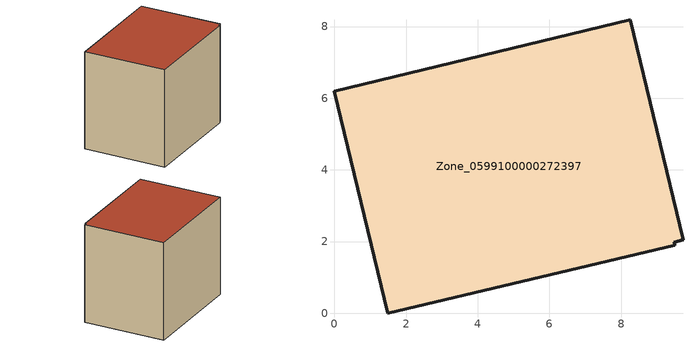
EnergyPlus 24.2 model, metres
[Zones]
Zone_0599100000272397
 floor ground (C_G): 9.73,2.05 9.48,1.99 9.5,1.9 1.49,0 0,6.2 8.26,8.19 z0
 wall outside (C_F): 9.73,2.05 8.26,8.19 0,6.2 1.49,0 9.5,1.9 9.48,1.99 9.73,2.05 z0:7.57
 roof outside (C_R): 9.48,1.99 9.73,2.05 8.26,8.19 0,6.2 1.49,0 9.5,1.9 z7.57
[BUILDING]
Pand.0599100000272397: North Axis=0; Terrain=City; Loads Convergence Tolerance Value=0.04; Temperature Convergence Tolerance Value=0.4; Solar Distribution=FullExterior; Maximum Number of Warmup Days=25; Minimum Number of Warmup Days=1
[Site:Location]
Rotterdam.The.Hague.AP_ZH_NLD Design_Conditions: Latitude=51.96; Longitude=4.45; Time Zone=1; Elevation=-4.5
[SITE:GROUNDTEMPERATURE:BUILDINGSURFACE]
18, 18, 18, 18, 18, 18, 18, 18, 18, 18, 18, 18
[MATERIAL] Thermal Absorptance=0.9; Solar Absorptance=0.7; Visible Absorptance=0.7
Name | Roughness | Thickness | Conductivity | Density | Specific Heat
G.TC.1965-1974 | MediumSmooth | 0.15 | 0.882353 | 540 | 1210
F.TC.1965-1974 | Rough | 0.3 | 0.697674 | 1920 | 840
R.TC.1965-1974 | MediumRough | 0.2 | 0.232558 | 1500 | 1000
[CONSTRUCTION]
C_G: G.TC.1965-1974
C_F: F.TC.1965-1974
C_R: R.TC.1965-1974
[ZONE]
Zone_0599100000272397: Type=1; Multiplier=1; Ceiling Height=Autocalculate; Volume=Autocalculate; Floor Area=autocalculate; Part of Total Floor Area=Yes
[ZONEINFILTRATION:DESIGNFLOWRATE]
Infil_Zone_0599100000272397: Zone or ZoneList or Space or SpaceList=Zone_0599100000272397; Schedule=AlwaysOn; Design Flow Rate Calculation Method=Flow/Area; Flow Rate per Floor Area=0.003; Constant Term Coefficient=1; Temperature Term Coefficient=0; Velocity Term Coefficient=0; Velocity Squared Term Coefficient=0
[HVACTEMPLATE:ZONE:IDEALLOADSAIRSYSTEM]
Zone_0599100000272397: Maximum Heating Supply Air Temperature=50; Minimum Cooling Supply Air Temperature=13; Maximum Heating Supply Air Humidity Ratio=0.0156; Minimum Cooling Supply Air Humidity Ratio=0.0077; Heating Limit=NoLimit; Cooling Limit=NoLimit; Dehumidification Control Type=ConstantSensibleHeatRatio; Cooling Sensible Heat Ratio=0.7; Dehumidification Setpoint=60; Humidification Control Type=None; Humidification Setpoint=30; Outdoor Air Method=None; Outdoor Air Flow Rate per Person=0.00944; Outdoor Air Flow Rate per Zone Floor Area=0; Outdoor Air Flow Rate per Zone=0; Demand Controlled Ventilation Type=None; Outdoor Air Economizer Type=NoEconomizer; Heat Recovery Type=None; Sensible Heat Recovery Effectiveness=0.7; Latent Heat Recovery Effectiveness=0.65
[ZONECONTROL:THERMOSTAT]
ThermostatControl_Zone_0599100000272397: Zone or ZoneList=Zone_0599100000272397; Control Type Schedule=DualSetpointControlType; Control 1=Thermostat_Zone_0599100000272397; Temperature Difference Between Cutout And Setpoint=0
[THERMOSTATSETPOINT:DUALSETPOINT]
Thermostat_Zone_0599100000272397: Heating Setpoint Temperature Schedule=HeatingSetpoint_Zone_0599100000272397; Cooling Setpoint Temperature Schedule=CoolingSetpoint_Zone_0599100000272397
[SCHEDULE:COMPACT]
HeatingSetpoint_Zone_0599100000272397: Through: 12/31, For: AllDays, Until: 24:00, 21
CoolingSetpoint_Zone_0599100000272397: Through: 12/31, For: AllDays, Until: 24:00, 24
DualSetpointControlType: Through: 12/31, For: AllDays, Until: 24:00, 4
AlwaysOn: Through: 12/31, For: AllDays, Until: 24:00, 1
